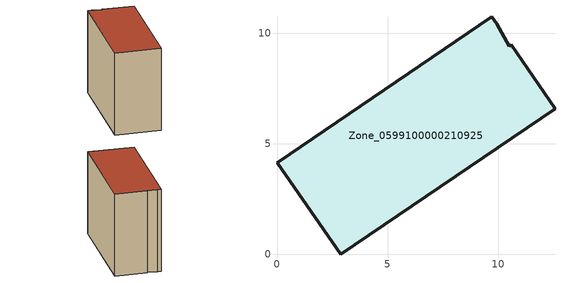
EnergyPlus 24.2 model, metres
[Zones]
Zone_0599100000210925
 floor ground (C_G): 9.71,10.75 9.93,10.42 10.5,9.41 10.59,9.47 12.56,6.59 2.87,0 0,4.15 z0
 wall outside (C_F): 2.87,0 12.56,6.59 10.59,9.47 10.5,9.41 9.93,10.42 9.71,10.75 0,4.15 2.87,0 z0:9.36
 roof outside (C_R): 9.93,10.42 9.71,10.75 0,4.15 2.87,0 12.56,6.59 10.59,9.47 10.5,9.41 z9.36
[BUILDING]
Pand.0599100000210925: North Axis=0; Terrain=City; Loads Convergence Tolerance Value=0.04; Temperature Convergence Tolerance Value=0.4; Solar Distribution=FullExterior; Maximum Number of Warmup Days=25; Minimum Number of Warmup Days=1
[Site:Location]
Rotterdam.The.Hague.AP_ZH_NLD Design_Conditions: Latitude=51.96; Longitude=4.45; Time Zone=1; Elevation=-4.5
[SITE:GROUNDTEMPERATURE:BUILDINGSURFACE]
18, 18, 18, 18, 18, 18, 18, 18, 18, 18, 18, 18
[MATERIAL] Thermal Absorptance=0.9; Solar Absorptance=0.7; Visible Absorptance=0.7
Name | Roughness | Thickness | Conductivity | Density | Specific Heat
G.TI.1946 | MediumSmooth | 0.15 | 1 | 540 | 1210
F.TI.1946 | Rough | 0.3 | 0.857143 | 1920 | 840
R.TI.1946 | MediumRough | 0.2 | 0.1 | 1500 | 1000
[CONSTRUCTION]
C_G: G.TI.1946
C_F: F.TI.1946
C_R: R.TI.1946
[ZONE]
Zone_0599100000210925: Type=1; Multiplier=1; Ceiling Height=Autocalculate; Volume=Autocalculate; Floor Area=autocalculate; Part of Total Floor Area=Yes
[ZONEINFILTRATION:DESIGNFLOWRATE]
Infil_Zone_0599100000210925: Zone or ZoneList or Space or SpaceList=Zone_0599100000210925; Schedule=AlwaysOn; Design Flow Rate Calculation Method=Flow/Area; Flow Rate per Floor Area=0.003; Constant Term Coefficient=1; Temperature Term Coefficient=0; Velocity Term Coefficient=0; Velocity Squared Term Coefficient=0
[HVACTEMPLATE:ZONE:IDEALLOADSAIRSYSTEM]
Zone_0599100000210925: Maximum Heating Supply Air Temperature=50; Minimum Cooling Supply Air Temperature=13; Maximum Heating Supply Air Humidity Ratio=0.0156; Minimum Cooling Supply Air Humidity Ratio=0.0077; Heating Limit=NoLimit; Cooling Limit=NoLimit; Dehumidification Control Type=ConstantSensibleHeatRatio; Cooling Sensible Heat Ratio=0.7; Dehumidification Setpoint=60; Humidification Control Type=None; Humidification Setpoint=30; Outdoor Air Method=None; Outdoor Air Flow Rate per Person=0.00944; Outdoor Air Flow Rate per Zone Floor Area=0; Outdoor Air Flow Rate per Zone=0; Demand Controlled Ventilation Type=None; Outdoor Air Economizer Type=NoEconomizer; Heat Recovery Type=None; Sensible Heat Recovery Effectiveness=0.7; Latent Heat Recovery Effectiveness=0.65
[ZONECONTROL:THERMOSTAT]
ThermostatControl_Zone_0599100000210925: Zone or ZoneList=Zone_0599100000210925; Control Type Schedule=DualSetpointControlType; Control 1=Thermostat_Zone_0599100000210925; Temperature Difference Between Cutout And Setpoint=0
[THERMOSTATSETPOINT:DUALSETPOINT]
Thermostat_Zone_0599100000210925: Heating Setpoint Temperature Schedule=HeatingSetpoint_Zone_0599100000210925; Cooling Setpoint Temperature Schedule=CoolingSetpoint_Zone_0599100000210925
[SCHEDULE:COMPACT]
HeatingSetpoint_Zone_0599100000210925: Through: 12/31, For: AllDays, Until: 24:00, 21
CoolingSetpoint_Zone_0599100000210925: Through: 12/31, For: AllDays, Until: 24:00, 24
DualSetpointControlType: Through: 12/31, For: AllDays, Until: 24:00, 4
AlwaysOn: Through: 12/31, For: AllDays, Until: 24:00, 1
